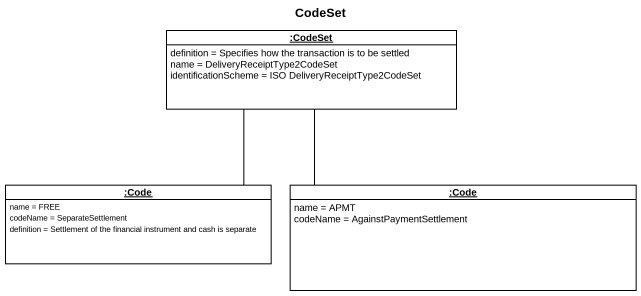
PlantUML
@startuml
title CodeSet
hide circle
hide empty members
object ":CodeSet" as CodeSet {
  definition = Specifies how the transaction is to be settled
  name = DeliveryReceiptType2CodeSet
  identificationScheme = ISO DeliveryReceiptType2CodeSet
}
object ":Code" as Code {
  name = FREE
  codeName = SeparateSettlement
  definition = Settlement of the financial instrument and cash is separate
}
object ":Code" as Code_2 {
  name = APMT
  codeName = AgainstPaymentSettlement
}
CodeSet -- Code
CodeSet -- Code_2
@enduml
